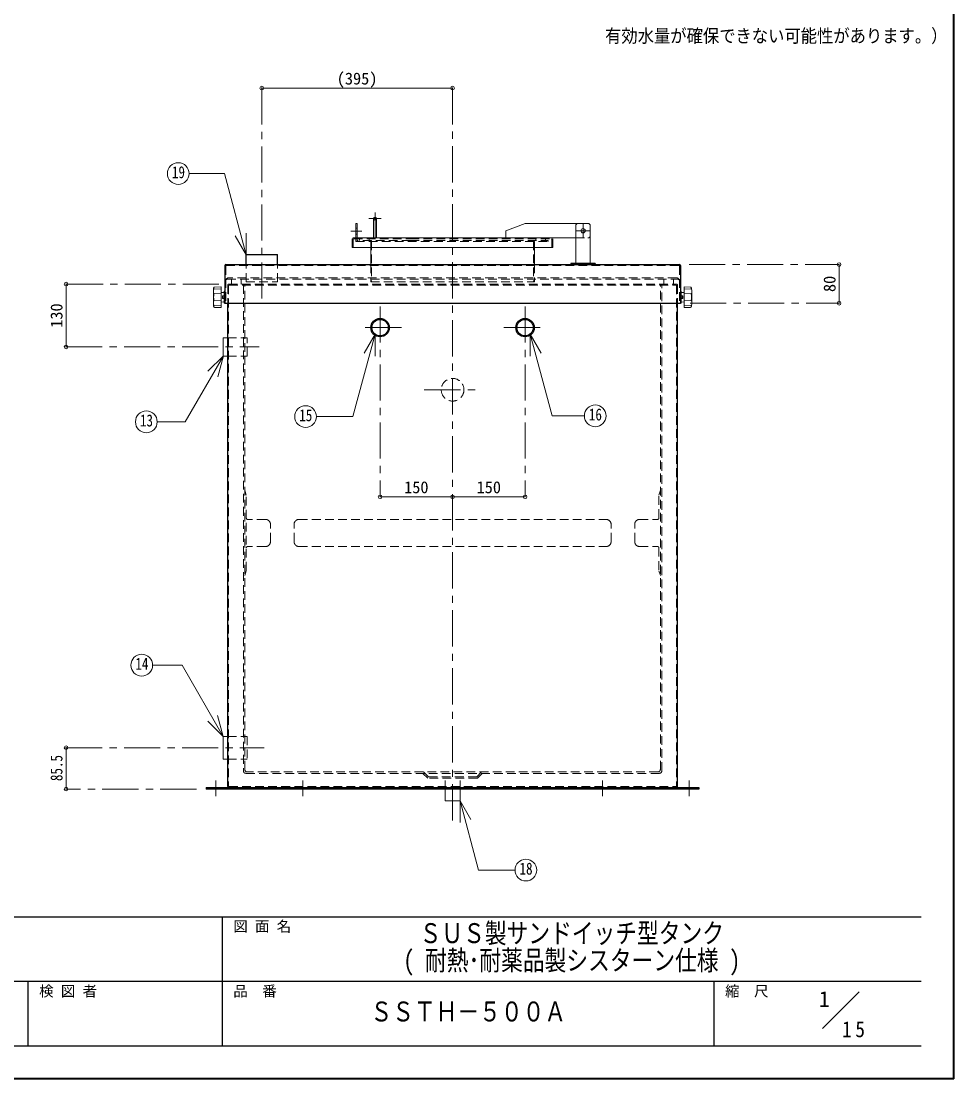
# Model space of a CAD drawing. Units: millimetres at full size, sheet at 1:15. Extents: x -3044 to 3031, y -2085 to 2130.
# Drawn here: x 1101 to 3031, y -2085 to 103 of the extents above; entities that cross this region are included whole.
import ezdxf
from ezdxf.enums import TextEntityAlignment as Align

# ---------------------------------------------------------------- set-up
doc = ezdxf.new("R2010")
doc.units = ezdxf.units.MM
doc.header["$LTSCALE"] = 15
doc.header["$PDMODE"] = 32
doc.header["$PDSIZE"] = 7.5
doc.linetypes.add('CHAIN1', pattern=[8, 5, -1, 1, -1])
doc.linetypes.add('DASHED1', pattern=[1.8, 1.2, -0.6])
doc.layers.add('0-0', color=7, linetype='Continuous', lineweight=18)
doc.styles.add('ＭＳ ゴシック', font='')
doc.styles.get('ＭＳ ゴシック').set_extended_font_data('MS Gothic')

msp = doc.modelspace()

# ---------------------------------------------------------------- linework, layer by layer
at = {"layer": '0-0', "color": 1, "lineweight": 40}
for q in [(3031, 2130.04), (-3044, -2084.96)]:
    msp.add_line((3031, -2084.96), q, dxfattribs=at)
at = {"layer": '0-0', "color": 4, "linetype": 'CHAIN1', "lineweight": 9}
for p, q in [((1598.5, -470.96), (1598.5, -35.46)), ((1993.5, -35.46), (1993.5, -1559.96)), ((1820, -305.46), (1846, -305.46)), ((1833, -292.46), (1833, -345.46)), ((2263.5, -316.96), (2263.5, -343.96)), ((1806, -331.46), (1783, -331.46)), ((2250, -330.46), (2277, -330.46)), ((2483, -400.46), (2793.5, -400.46)), ((1510, -440.96), (1193.5, -440.96)), ((2485, -480.46), (2793.5, -480.46)), ((1843.5, -486.96), (1843.5, -880.96)), ((2143.5, -486.96), (2143.5, -880.96)), ((1887.5, -530.96), (1799.5, -530.96)), ((2099.5, -530.96), (2187.5, -530.96)), ((1193.5, -570.96), (1593.5, -570.96)), ((1935, -659.46), (2052, -659.46)), ((1193.5, -1399.96), (1603.5, -1399.96)), ((1463.5, -1485.46), (1193.5, -1485.46)), ((1503.5, -1467.46), (1503.5, -1500.46)), ((1683.5, -1467.46), (1683.5, -1500.46)), ((2303.5, -1467.46), (2303.5, -1500.46)), ((2483.5, -1467.46), (2483.5, -1500.46))]:
    msp.add_line(p, q, dxfattribs=at)
at = {"layer": '0-0', "color": 4, "lineweight": 9}
for p, q in [((1598.5, -35.46), (1993.5, -35.46)), ((2103.5, -330.46), (2143.5, -315.46)), ((2143.5, -315.46), (2253.5, -315.46)), ((2103.5, -330.46), (2103.5, -345.46)), ((2199, -345.46), (2248.5, -345.46)), ((1824, -365.46), (1824, -400.46)), ((2163, -365.46), (2163, -400.46)), ((2793.5, -400.46), (2793.5, -480.46)), ((1193.5, -440.96), (1193.5, -570.96)), ((1843.5, -880.96), (1993.5, -880.96)), ((1993.5, -880.96), (2143.5, -880.96)), ((1193.5, -1399.96), (1193.5, -1485.46))]:
    msp.add_line(p, q, dxfattribs=at)
at = {"layer": '0-0'}
for p, q in [((1521.37, -212.33), (1448.32, -212.33)), ((1566.35, -380.22), (1521.37, -212.33)), ((1830, -305.46), (1830, -345.46)), ((1836, -305.46), (1836, -345.46)), ((1793, -315.46), (1793, -345.46)), ((2248.5, -320.46), (2248.5, -398.46)), ((2253.5, -315.46), (2273.5, -315.46)), ((2278.5, -320.46), (2278.5, -398.46)), ((1566.35, -380.22), (1543.85, -341.25)), ((1566.35, -380.22), (1566.35, -335.22)), ((1786, -347.46), (1786, -365.46)), ((1788, -345.46), (2199, -345.46)), ((2201, -347.46), (2201, -365.46)), ((1786, -365.46), (2201, -365.46)), ((1498.5, -479.19), (1498.5, -456.72)), ((1498.52, -456.19), (1498.91, -448.81)), ((1514.5, -451.02), (1499.95, -451.51)), ((1513.99, -446.49), (1500.84, -446.92)), ((1514.5, -488.92), (1514.5, -446.99)), ((1520.04, -458.42), (1514.5, -457.96)), ((1520.5, -455.46), (1522, -455.46)), ((1520.5, -455.46), (1520.5, -480.46)), ((2466.5, -455.46), (2465, -455.46)), ((2466.96, -458.42), (2472.5, -457.96)), ((2472.5, -488.92), (2472.5, -446.99)), ((2472.5, -451.02), (2487.05, -451.51)), ((2473.02, -446.49), (2486.17, -446.92)), ((2488.49, -456.19), (2488.1, -448.81)), ((2488.5, -479.19), (2488.5, -456.72)), ((1498.52, -479.72), (1498.91, -487.1)), ((1514.5, -461.1), (1499.95, -460.62)), ((1514.5, -474.81), (1499.95, -475.3)), ((1520.04, -477.49), (1514.5, -477.96)), ((1517.25, -465.61), (1517.25, -470.3)), ((1517.88, -464.96), (1520.5, -464.96)), ((1517.88, -467.96), (1520.5, -467.96)), ((1517.88, -470.96), (1520.5, -470.96)), ((1520.5, -480.46), (1522, -480.46)), ((2469.13, -464.96), (2466.5, -464.96)), ((2469.13, -467.96), (2466.5, -467.96)), ((2469.13, -470.96), (2466.5, -470.96)), ((2466.96, -477.49), (2472.5, -477.96)), ((2469.75, -465.61), (2469.75, -470.3)), ((2472.5, -461.1), (2487.05, -460.62)), ((2472.5, -474.81), (2487.05, -475.3)), ((2488.49, -479.72), (2488.1, -487.1)), ((1514.5, -484.89), (1499.95, -484.41)), ((1513.99, -489.42), (1500.84, -489)), ((2472.5, -484.89), (2487.05, -484.41)), ((2473.02, -489.42), (2486.17, -489)), ((1832.94, -544.71), (1810.44, -583.68)), ((1832.94, -544.71), (1832.94, -589.71)), ((2154.06, -544.71), (2154.06, -589.71)), ((2154.06, -544.71), (2176.56, -583.68)), ((2154.06, -544.71), (2199.28, -713.47)), ((1518.5, -589.96), (1518.5, -551.96)), ((1518.5, -551.96), (1528, -551.96)), ((1519.04, -589.3), (1440.2, -725.84)), ((1519.04, -589.3), (1487.22, -621.12)), ((1519.04, -589.3), (1507.39, -632.77)), ((1518.5, -589.96), (1528, -589.96)), ((2266.29, -713.47), (2199.28, -713.47)), ((1382.12, -725.84), (1440.2, -725.84)), ((1372.53, -1229.27), (1433.5, -1229.27)), ((1518.77, -1376.96), (1433.5, -1229.27)), ((1518.77, -1376.96), (1507.12, -1333.5)), ((1518.77, -1376.96), (1486.95, -1345.14)), ((1518.5, -1376.46), (1518.5, -1423.46)), ((1528, -1376.46), (1518.5, -1376.46)), ((1528, -1423.46), (1518.5, -1423.46)), ((1978, -1485.46), (1978, -1509.96)), ((2009, -1485.46), (2009, -1509.96)), ((2009, -1509.96), (1978, -1509.96)), ((2008.89, -1509.78), (2031.39, -1548.75)), ((2008.89, -1509.78), (2008.89, -1554.78)), ((2759.17, -1980.72), (2834.93, -1904.96))]:
    msp.add_line(p, q, dxfattribs=at)
at = {"layer": '0-0', "color": 4, "linetype": 'DASHED1', "lineweight": 9}
for p, q in [((1796, -325.46), (1793, -325.46)), ((1788, -348.46), (1788, -365.46)), ((1789, -347.46), (1906.4, -347.46)), ((1789.75, -345.46), (1789.75, -347.46)), ((1796, -337.46), (1793, -337.46)), ((1793, -345.46), (1793, -352.46)), ((1796, -345.46), (1796, -352.46)), ((1799.25, -345.46), (1799.25, -347.46)), ((1801, -347.46), (1801, -350.46)), ((1821, -347.46), (1821, -350.46)), ((1906.4, -347.46), (2198, -347.46)), ((2166, -347.46), (2166, -350.46)), ((2186, -347.46), (2186, -350.46)), ((2199, -348.46), (2199, -365.46)), ((2248.5, -345.46), (2273.5, -345.46)), ((1793, -352.46), (2191, -352.46)), ((1906.43, -350.46), (1796, -350.46)), ((1824, -353.46), (1824, -365.46)), ((1826, -352.46), (1826, -435.96)), ((1906.43, -350.46), (2191, -350.46)), ((2161, -352.46), (2161, -435.96)), ((2163, -353.46), (2163, -365.46)), ((2191, -350.46), (2191, -352.46)), ((1824, -400.46), (1824, -435.96)), ((2163, -400.46), (2163, -435.96)), ((1556, -440.96), (1556, -430.96)), ((1824, -435.96), (2163, -435.96)), ((2431, -440.96), (2431, -430.96)), ((1528, -551.96), (1568.5, -551.96)), ((1568.5, -589.96), (1568.5, -551.96)), ((1528, -589.96), (1568.5, -589.96)), ((1563.5, -867.21), (1566.5, -877.21)), ((2423.5, -867.21), (2420.5, -877.21)), ((1566.5, -1033.71), (1566.5, -877.71)), ((2420.5, -924.71), (2420.5, -877.71)), ((1606.5, -927.71), (1569.5, -927.71)), ((1616.5, -973.71), (1616.5, -937.71)), ((2370.5, -973.71), (2370.5, -937.71)), ((2380.5, -927.71), (2417.5, -927.71)), ((1606.5, -983.71), (1569.5, -983.71)), ((2380.5, -983.71), (2417.5, -983.71)), ((2420.5, -986.71), (2420.5, -1033.71)), ((1563.5, -1043.71), (1566.5, -1033.71)), ((2423.5, -1043.71), (2420.5, -1033.71)), ((1528, -1376.46), (1568.5, -1376.46)), ((1568.5, -1376.46), (1568.5, -1423.46)), ((1528, -1423.46), (1568.5, -1423.46)), ((1932.26, -1452.96), (1942.26, -1462.96)), ((1933.5, -1449.96), (1943.5, -1459.96)), ((2043.5, -1459.96), (1943.5, -1459.96)), ((1978, -1485.46), (1978, -1459.96)), ((2009, -1485.46), (2009, -1459.96)), ((2053.5, -1449.96), (2043.5, -1459.96)), ((1496.5, -1482.46), (1496.5, -1485.46)), ((1510.5, -1482.46), (1510.5, -1485.46)), ((2476.5, -1482.46), (2476.5, -1485.46)), ((2490.5, -1482.46), (2490.5, -1485.46))]:
    msp.add_line(p, q, dxfattribs=at)
at = {"layer": '0-0', "color": 5, "lineweight": 25}
for p, q in [((1566, -379.96), (1631, -379.96)), ((1566, -400.46), (1566, -379.96)), ((1631, -400.46), (1631, -379.96)), ((1522, -402.46), (1522, -480.46)), ((1524, -400.46), (2463, -400.46)), ((2288.5, -398.46), (2238.5, -398.46)), ((2238.5, -398.46), (2238.5, -400.46)), ((2288.5, -398.46), (2288.5, -400.46)), ((2465, -402.46), (2465, -480.46)), ((1522, -480.46), (2465, -480.46)), ((1528, -1480.46), (1528, -480.46)), ((2459, -1480.46), (2459, -480.46)), ((1483.5, -1482.46), (2503.5, -1482.46)), ((1483.5, -1482.46), (1483.5, -1485.46)), ((2503.5, -1485.46), (1483.5, -1485.46)), ((2503.5, -1482.46), (2503.5, -1485.46))]:
    msp.add_line(p, q, dxfattribs=at)
at = {"layer": '0-0', "linetype": 'DASHED1'}
for p, q in [((1524, -403.46), (1524, -480.46)), ((1525, -402.46), (2462, -402.46)), ((1566, -435.96), (1566, -400.46)), ((1631, -435.96), (1631, -400.46)), ((2463, -403.46), (2463, -480.46)), ((1527, -430.96), (2460, -430.96)), ((2457, -427.96), (1530, -427.96)), ((1536, -440.96), (1536, -430.96)), ((1566, -435.96), (1631, -435.96)), ((2451, -440.96), (2451, -430.96)), ((1528, -442.96), (1528, -480.46)), ((1530, -440.96), (2457, -440.96)), ((1530, -443.96), (1530, -1479.46)), ((1531, -442.96), (2456, -442.96)), ((1560.5, -442.96), (1560.5, -1447.96)), ((1563.5, -1444.96), (1563.5, -440.96)), ((2423.5, -1444.96), (2423.5, -440.96)), ((2426.5, -1447.96), (2426.5, -442.96)), ((2457, -443.96), (2457, -1479.46)), ((2459, -442.96), (2459, -480.46)), ((1665.5, -973.71), (1665.5, -937.71)), ((1675.5, -927.71), (2311.5, -927.71)), ((2321.5, -973.71), (2321.5, -937.71)), ((1675.5, -983.71), (2311.5, -983.71)), ((2421.5, -1452.96), (1565.5, -1452.96)), ((2418.5, -1449.96), (1568.5, -1449.96)), ((1531, -1480.46), (2456, -1480.46)), ((1548, -1480.96), (1548, -1482.46)), ((1676.5, -1482.46), (1676.5, -1485.46)), ((1690.5, -1482.46), (1690.5, -1485.46)), ((2296.5, -1482.46), (2296.5, -1485.46)), ((2310.5, -1482.46), (2310.5, -1485.46)), ((2439, -1480.46), (2439, -1482.46))]:
    msp.add_line(p, q, dxfattribs=at)
at = {"layer": '0-0', "color": 6, "lineweight": 25}
for p, q in [((-2976.5, -1749.6), (2963.5, -1749.6)), ((1517.07, -2017.46), (1517.07, -1749.6)), ((2963.5, -1883.53), (-90.07, -1883.53)), ((1115.29, -2017.46), (1115.29, -1883.53)), ((2534.93, -2017.46), (2534.93, -1883.53)), ((2963.5, -2017.46), (-2976.5, -2017.46))]:
    msp.add_line(p, q, dxfattribs=at)
at = {"layer": '0-0'}
for points in [[(1793, -315.46), (1796, -315.46), (1796, -345.46)], [(2466.5, -455.46), (2466.5, -480.46), (2465, -480.46)], [(1832.94, -544.71), (1787.31, -715), (1711.84, -715)], [(2008.89, -1509.78), (2047.26, -1652.98), (2122.71, -1652.98)]]:
    msp.add_lwpolyline(points, dxfattribs=at)
at = {"layer": '0-0', "color": 4, "linetype": 'DASHED1', "lineweight": 9}
msp.add_lwpolyline([(2054.74, -1452.96), (2044.74, -1462.96), (1942.26, -1462.96)], dxfattribs=at)
at = {"layer": '0-0'}
for centre, radius in [((1425.82, -212.33), 22.5), ((2263.5, -330.46), 4.5), ((1689.34, -715), 22.5), ((2288.79, -713.47), 22.5), ((1359.62, -725.84), 22.5), ((1350.03, -1229.27), 22.5), ((2145.21, -1652.98), 22.5)]:
    msp.add_circle(centre, radius, dxfattribs=at)
at = {"layer": '0-0', "color": 5, "lineweight": 25}
for centre, radius in [((1843.5, -530.96), 19), ((1843.5, -530.96), 17), ((2143.5, -530.96), 19), ((2143.5, -530.96), 17)]:
    msp.add_circle(centre, radius, dxfattribs=at)
at = {"layer": '0-0', "color": 4, "linetype": 'DASHED1', "lineweight": 9}
msp.add_circle((1993.5, -659.46), 23.5, dxfattribs=at)
at = {"layer": '0-0'}
for centre, radius, start, end in [((1833, -305.46), 3, 360, 180), ((2253.5, -320.46), 5, 90, 180), ((2273.5, -320.46), 5, 0, 90), ((1788, -347.46), 2, 90, 180), ((2199, -347.46), 2, 0, 90), ((1508.5, -456.72), 10, 176.98087, 180), ((1500.9, -448.92), 2, 91.84585, 176.98087), ((1501.57, -448.45), 2.07, 141.26695, 176.97243), ((1509.46, -448.53), 9.96, 178.90936, 197.37998), ((1514, -446.99), 0.5, 0, 91.84585), ((1520, -458.92), 0.5, 0, 85.23636), ((2467, -458.92), 0.5, 94.76364, 180), ((2473, -446.99), 0.5, 88.15415, 180), ((2486.1, -448.92), 2, 3.01913, 88.15415), ((2477.54, -448.53), 9.96, 342.62002, 1.09064), ((2485.43, -448.45), 2.07, 3.02757, 38.73305), ((2478.5, -456.72), 10, 0, 3.01913), ((1508.5, -479.19), 10, 180, 183.01913), ((1553.34, -467.96), 54.34, 172.70127, 187.29873), ((1499.94, -461.12), 0.5, 88.09085, 172.70127), ((1499.94, -474.8), 0.5, 187.29873, 271.90915), ((1519.36, -466.46), 2.11, 134.62454, 225.37546), ((1518.82, -466.49), 1.79, 121.62812, 150.75937), ((1519.36, -469.46), 2.11, 134.62454, 225.37546), ((1518.82, -469.43), 1.79, 209.24063, 238.37188), ((1520, -477), 0.5, 274.76364, 0), ((2467, -477), 0.5, 180, 265.23636), ((2468.19, -466.49), 1.79, 29.24063, 58.37188), ((2467.65, -466.46), 2.11, 314.62454, 45.37546), ((2467.65, -469.46), 2.11, 314.62454, 45.37546), ((2468.19, -469.43), 1.79, 301.62812, 330.75937), ((2487.07, -461.12), 0.5, 7.29873, 91.90915), ((2487.07, -474.8), 0.5, 268.09085, 352.70127), ((2433.67, -467.96), 54.34, 352.70127, 7.29873), ((2478.5, -479.19), 10, 356.98087, 0), ((1500.9, -487), 2, 183.01913, 268.15415), ((1509.46, -487.38), 9.96, 162.62002, 181.09064), ((1501.57, -487.46), 2.07, 183.02757, 218.73305), ((1514, -488.92), 0.5, 268.15415, 0), ((2473, -488.92), 0.5, 180, 271.84585), ((2486.1, -487), 2, 271.84585, 356.98087), ((2477.54, -487.38), 9.96, 358.90936, 17.37998), ((2485.43, -487.46), 2.07, 321.26695, 356.97243)]:
    msp.add_arc(centre, radius, start, end, dxfattribs=at)
at = {"layer": '0-0', "color": 4, "linetype": 'DASHED1', "lineweight": 9}
for centre, radius, start, end in [((1833, -305.46), 3, 180, 0), ((1789, -348.46), 1, 90, 180), ((2198, -348.46), 1, 0, 90), ((2273.5, -340.46), 5, 270, 0), ((1823, -353.46), 1, 0, 90), ((1824, -352.46), 2, 0, 90), ((2163, -352.46), 2, 90, 180), ((2164, -353.46), 1, 90, 180), ((1569.5, -924.71), 3, 180, 270), ((1606.5, -937.71), 10, 0, 90), ((2380.5, -937.71), 10, 90, 180), ((2417.5, -924.71), 3, 270, 0), ((1569.5, -986.71), 3, 90, 180), ((1606.5, -973.71), 10, 270, 0), ((2380.5, -973.71), 10, 180, 270), ((2417.5, -986.71), 3, 0, 90)]:
    msp.add_arc(centre, radius, start, end, dxfattribs=at)
at = {"layer": '0-0', "color": 5, "lineweight": 25}
for centre, start, end in [((1524, -402.46), 90, 180), ((2463, -402.46), 0, 90), ((1530, -1480.46), 180, 270), ((2457, -1480.46), 270, 0)]:
    msp.add_arc(centre, 2, start, end, dxfattribs=at)
at = {"layer": '0-0', "linetype": 'DASHED1'}
for centre, radius, start, end in [((1525, -403.46), 1, 90, 180), ((2462, -403.46), 1, 0, 90), ((1530, -433.96), 6, 90, 180), ((1527, -433.96), 3, 90, 180), ((2457, -433.96), 6, 0, 90), ((2460, -433.96), 3, 0, 90), ((1530, -442.96), 2, 90, 180), ((1531, -443.96), 1, 90, 180), ((2456, -443.96), 1, 0, 90), ((2457, -442.96), 2, 0, 90), ((1675.5, -937.71), 10, 90, 180), ((2311.5, -937.71), 10, 0, 90), ((1675.5, -973.71), 10, 180, 270), ((2311.5, -973.71), 10, 270, 0), ((1565.5, -1447.96), 5, 180, 270), ((1568.5, -1444.96), 5, 180, 270), ((2418.5, -1444.96), 5, 270, 0), ((2421.5, -1447.96), 5, 270, 0), ((1531, -1479.46), 1, 180, 270), ((2456, -1479.46), 1, 270, 0)]:
    msp.add_arc(centre, radius, start, end, dxfattribs=at)
at = {"layer": '0-0', "color": 1}
for p in [(1598.5, -35.46), (1993.5, -35.46), (2793.5, -400.46), (1193.5, -440.96), (2793.5, -480.46), (1193.5, -570.96), (1843.5, -880.96), (1993.5, -880.96), (2143.5, -880.96), (1193.5, -1399.96), (1193.5, -1485.46)]:
    msp.add_point(p, dxfattribs=at)

# ---------------------------------------------------------------- texts
at = {"layer": '0-0', "style": 'ＭＳ ゴシック'}
for s, height, width, p in [('有効水量が確保できない可能性があります。）', 27.49, 0.9, (2309.13, 50.67)), ('19', 24.74, 0.8, (1412.69, -229.21)), ('16', 24.74, 0.8, (2275.67, -730.35)), ('13', 24.74, 0.8, (1346.5, -742.72)), ('15', 24.74, 0.8, (1676.22, -731.88)), ('14', 24.74, 0.8, (1336.91, -1246.15)), ('18', 24.74, 0.8, (2132.09, -1669.85)), ('ＳＵＳ製サンドイッチ型タンク', 41.24, 0.8, (1925.29, -1816.56)), ('( 耐熱･耐薬品製シスターン仕様 )', 41.24, 0.8, (1891.54, -1872.81)), ('ＳＳＴＨ－５００Ａ', 41.24, 0.8, (1823.5, -1978.62))]:
    msp.add_text(s, height=height, dxfattribs=dict(at, width=width)).set_placement(p, align=Align.BOTTOM_LEFT)
for s, height, p in [('(395)', 24.74, (1753.81, -35.46)), ('150', 24.74, (1893.19, -880.96)), ('150', 24.74, (2043.19, -880.96)), ('図 面 名', 21.99, (1539.57, -1787.1)), ('検 図 者', 21.99, (1137.79, -1921.03)), ('品\u3000番', 21.99, (1539.57, -1921.03)), ('縮\u3000尺', 21.99, (2557.43, -1921.03)), ('1', 32.99, (2751.55, -1946.24))]:
    msp.add_text(s, height=height, dxfattribs=at).set_placement(p, align=Align.BOTTOM_LEFT)
for s, p in [('80', (2793.5, -457.33)), ('130', (1193.5, -531.27))]:
    msp.add_text(s, height=24.74, rotation=90, dxfattribs=at).set_placement(p, align=Align.BOTTOM_LEFT)
at = {"layer": '0-0', "style": 'ＭＳ ゴシック', "width": 0.8}
msp.add_text('85.5', height=24.74, rotation=90, dxfattribs=at).set_placement((1193.5, -1468.96), align=Align.BOTTOM_LEFT)
at = {"layer": '0-0', "insert": (2799.5, -1999.31), "char_height": 32.99, "attachment_point": 7, "style": 'ＭＳ ゴシック'}
msp.add_mtext('\\T1.36;\\W0.9;15', dxfattribs=at)

doc.saveas('drawing.dxf')
